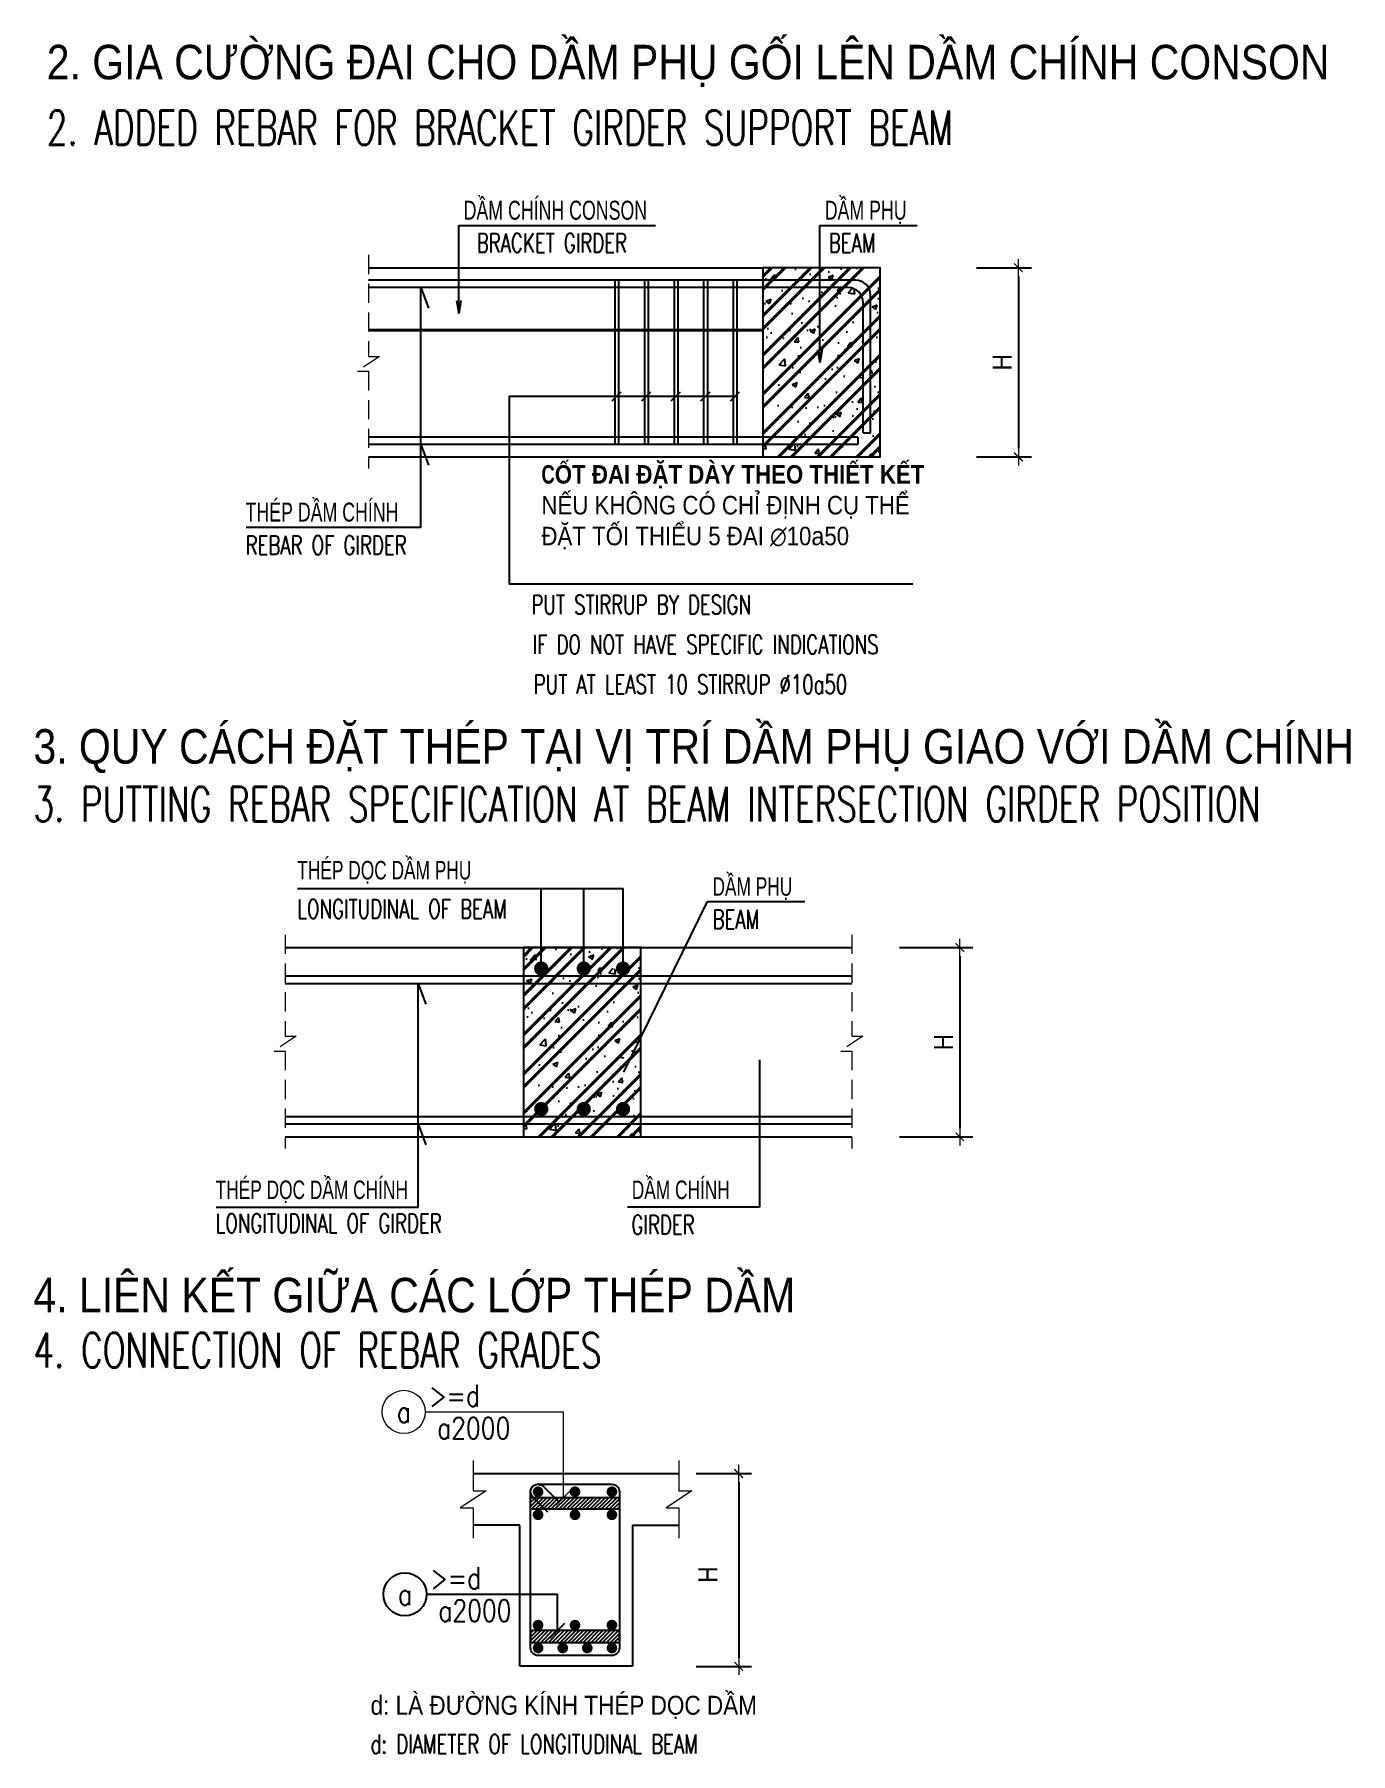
# Model space of a CAD drawing. Header units: millimetres. Extents: x 408913 to 1237273, y -191467 to -86666.
# Drawn here: x 662036 to 677302, y -185905 to -165971 of the extents above; entities that cross this region are included whole.
import ezdxf
from ezdxf.enums import TextEntityAlignment as Align

# ---------------------------------------------------------------- set-up
doc = ezdxf.new("R2010")
doc.units = ezdxf.units.MM
doc.header["$LTSCALE"] = 35
doc.header["$PDMODE"] = 3
doc.linetypes.add('DASHED2', pattern=[0.375, 0.25, -0.125])
doc.linetypes.add('HIDDEN', pattern=[9.525, 6.35, -3.175])
for name, color, linetype in [('3', 2, 'Continuous'), ('9', 9, 'Continuous'), ('Concrete', 2, 'Continuous'), ('Hatch', 8, 'Continuous'), ('Reinforcement', 4, 'Continuous'), ('TEXT', 4, 'Continuous'), ('Text25', 7, 'Continuous'), ('THEP', 4, 'Continuous')]:
    doc.layers.add(name, color=color, linetype=linetype)
for name, color, linetype, lineweight in [('5', 5, 'Continuous', 40), ('NDC_S_DIM', 1, 'Continuous', 9), ('NDC_S_ENG TEXT', 2, 'Continuous', 9), ('NDC_S_THIN LINE', 8, 'Continuous', 5), ('NDC_S_VN TEXT', 7, 'Continuous', 9), ('NETKHUAT', 8, 'HIDDEN', 13)]:
    doc.layers.add(name, color=color, linetype=linetype, lineweight=lineweight)
doc.styles.add('AUDIT_D_180319155038-0', font='', dxfattribs={"width": 0.95})
doc.styles.add('AVANTH', font='')
doc.styles.add('CHUGHICHU', font='vntimeh.shx', dxfattribs={"width": 0.8, "bigfont": 'bigfont.shx'})
doc.styles.add('NDC_ARIAL', font='arial.ttf', dxfattribs={"width": 0.85})
doc.styles.add('NDC_ROMANS', font='romans.shx', dxfattribs={"width": 0.8})
doc.styles.add('VN-RO', font='romans.shx', dxfattribs={"width": 0.8, "bigfont": 'vns.shx'})
doc.styles.add('VN-Romans', font='romans.shx', dxfattribs={"width": 0.8, "bigfont": 'vns.shx'})
doc.styles.get('AUDIT_D_180319155038-0').set_extended_font_data('.VnAvantH')
doc.styles.get('AVANTH').set_extended_font_data('.VnAvantH', bold=True)
doc.dimstyles.new('1-100', dxfattribs={"dimscale": 100, "dimtxt": 2.5, "dimasz": 1.5, "dimexe": 1.25, "dimexo": 1.25, "dimgap": 1.25, "dimtad": 1, "dimdec": 0, "dimzin": 1, "dimdsep": 46, "dimtxsty": 'VN-RO', "dimblk": 'ARCHTICK', "dimcen": 0.09, "dimdle": 1.25, "dimclrd": 256, "dimclre": 256, "dimclrt": 7, "dimadec": 0, "dimazin": 0, "dimtfac": 1, "dimtdec": 0, "dimtix": 1, "dimtmove": 0, "dimatfit": 3, "dimfxl": 1.25, "dimtolj": 1, "dimtzin": 1, "dimarcsym": 0})
doc.dimstyles.new('1-150', dxfattribs={"dimscale": 150, "dimtxt": 2.5, "dimasz": 1, "dimexe": 1, "dimexo": 0, "dimgap": 0.8, "dimtad": 1, "dimdec": 0, "dimzin": 0, "dimdsep": 46, "dimtxsty": 'CHUGHICHU', "dimblk1": 'ARCHTICK', "dimblk2": 'ARCHTICK', "dimsah": 1, "dimcen": 1, "dimdle": 1, "dimclrd": 9, "dimclre": 9, "dimclrt": 3, "dimadec": 0, "dimazin": 0, "dimtfac": 1, "dimtdec": 0, "dimtix": 1, "dimtmove": 2, "dimatfit": 3, "dimldrblk": 'OPEN', "dimfxl": 1, "dimtolj": 1, "dimtzin": 0, "dimarcsym": 0})
doc.dimstyles.new('NDC_1-100', dxfattribs={"dimscale": 100, "dimtxt": 2.2, "dimasz": 1, "dimexe": 1.5, "dimexo": 2, "dimgap": 0.8, "dimtad": 1, "dimdec": 0, "dimdsep": 46, "dimtxsty": 'NDC_ARIAL', "dimblk": 'DIMMARK', "dimcen": 49999.938995, "dimdle": 1.5, "dimclrd": 1, "dimclre": 1, "dimclrt": 3, "dimadec": 0, "dimazin": 0, "dimtfac": 1, "dimtdec": 0, "dimtix": 1, "dimtmove": 2, "dimatfit": 3, "dimfxl": 1, "dimarcsym": 0})

# ---------------------------------------------------------------- blocks, each defined once
blk = doc.blocks.new('_ArchTick')
at = {"color": 0, "linetype": 'ByBlock', "const_width": 0.15}
blk.add_lwpolyline([(-0.5, -0.5), (0.5, 0.5)], dxfattribs=at)
blk = doc.blocks.new('_Open')
at = {"color": 0, "linetype": 'ByBlock', "lineweight": -2}
for p, q in [((-1, 0.17), (0, 0)), ((-1, -0.17), (0, 0)), ((0, 0), (-1, 0))]:
    blk.add_line(p, q, dxfattribs=at)
blk = doc.blocks.new('DIMMARK')
at = {"layer": 'NDC_S_DIM', "color": 1}
blk.add_line((-1.5, 0), (1, 0), dxfattribs=at)
at = {"layer": 'NDC_S_DIM', "color": 2, "const_width": 0.15}
blk.add_lwpolyline([(-0.5, -0.5), (0.5, 0.5)], dxfattribs=at)
blk = doc.blocks.new('*D271')
at = {"layer": 'DEFPOINTS', "color": 0, "ltscale": 30, "transparency": 16777216}
for p in [(672763, -168677), (672763, -170870), (673450, -170870)]:
    blk.add_point(p, dxfattribs=at)
at = {"layer": 'NDC_S_DIM', "color": 1, "lineweight": -2, "ltscale": 30, "transparency": 16777216}
for p, q in [((672963, -168677), (673600, -168677)), ((673450, -168777), (673450, -170770)), ((672963, -170870), (673600, -170870))]:
    blk.add_line(p, q, dxfattribs=at)
at = {"layer": 'NDC_S_DIM', "color": 1, "lineweight": -2, "ltscale": 30, "transparency": 16777216, "xscale": 100, "yscale": 100, "zscale": 100}
for p, rotation in [((673450, -168677), 90), ((673450, -170870), 270)]:
    blk.add_blockref('DIMMARK', p, dxfattribs=dict(at, rotation=rotation))
at = {"layer": 'NDC_S_DIM', "color": 3, "ltscale": 30, "transparency": 16777216, "insert": (673260, -169773), "char_height": 220, "attachment_point": 5, "rotation": 90, "style": 'NDC_ARIAL'}
blk.add_mtext('H', dxfattribs=at)
blk = doc.blocks.new('*D217')
at = {"layer": 'DEFPOINTS', "color": 0, "ltscale": 30, "transparency": 16777216}
for p in [(671517, -176559), (671517, -178753), (672770, -178753)]:
    blk.add_point(p, dxfattribs=at)
at = {"layer": 'NDC_S_DIM', "color": 1, "lineweight": -2, "ltscale": 30, "transparency": 16777216}
for p, q in [((672070, -176559), (672920, -176559)), ((672770, -176659), (672770, -178653)), ((672070, -178753), (672920, -178753))]:
    blk.add_line(p, q, dxfattribs=at)
at = {"layer": 'NDC_S_DIM', "color": 1, "lineweight": -2, "ltscale": 30, "transparency": 16777216, "xscale": 100, "yscale": 100, "zscale": 100}
for p, rotation in [((672770, -176559), 90), ((672770, -178753), 270)]:
    blk.add_blockref('DIMMARK', p, dxfattribs=dict(at, rotation=rotation))
at = {"layer": 'NDC_S_DIM', "color": 3, "ltscale": 30, "transparency": 16777216, "insert": (672580, -177656), "char_height": 220, "attachment_point": 5, "rotation": 90, "style": 'NDC_ARIAL'}
blk.add_mtext('H', dxfattribs=at)
blk = doc.blocks.new('*D290')
at = {"layer": 'DEFPOINTS', "color": 0, "ltscale": 30, "transparency": 16777216}
for p in [(669513, -182658), (669513, -184893), (670205, -184893)]:
    blk.add_point(p, dxfattribs=at)
at = {"layer": 'NDC_S_DIM', "color": 1, "lineweight": -2, "ltscale": 30, "transparency": 16777216}
for p, q in [((669713, -182658), (670355, -182658)), ((670205, -182758), (670205, -184793)), ((669713, -184893), (670355, -184893))]:
    blk.add_line(p, q, dxfattribs=at)
at = {"layer": 'NDC_S_DIM', "color": 1, "lineweight": -2, "ltscale": 30, "transparency": 16777216, "xscale": 100, "yscale": 100, "zscale": 100}
for p, rotation in [((670205, -182658), 90), ((670205, -184893), 270)]:
    blk.add_blockref('DIMMARK', p, dxfattribs=dict(at, rotation=rotation))
at = {"layer": 'NDC_S_DIM', "color": 3, "ltscale": 30, "transparency": 16777216, "insert": (669848, -183829), "char_height": 220, "attachment_point": 5, "rotation": 90, "style": 'NDC_ARIAL'}
blk.add_mtext('H', dxfattribs=at)
blk = doc.blocks.new('*U38')
for p, q in [((-16.04, 9.92), (0, 9.92)), ((0, 0), (0, 9.92)), ((-0.88, -0.88), (0.88, 0.88))]:
    blk.add_line(p, q)
blk.add_circle((-18.54, 9.92), 2.5)
at = {"layer": 'Text25', "style": 'VN-Romans', "width": 0.8, "flags": 8}
blk.add_attdef('TEXT-1', text='', height=2.5, dxfattribs=at).set_placement((-11.61, 10.56), align=Align.RIGHT)
at = {"layer": 'Text25', "style": 'VN-Romans', "width": 0.8}
blk.add_attdef('#', text='', height=2.5, dxfattribs=at).set_placement((-18.54, 9.92), align=Align.MIDDLE)
blk.add_attdef('TEXT-2', text='', height=2.5, dxfattribs=at).set_placement((-8.08, 9.29), align=Align.TOP_RIGHT)
blk = doc.blocks.new('*U37')
for p, q in [((-15.18, 4.21), (0, 4.21)), ((0, 0), (0, 4.21)), ((-0.88, -0.88), (0.88, 0.88))]:
    blk.add_line(p, q)
blk.add_circle((-17.68, 4.21), 2.5)
at = {"layer": 'Text25', "style": 'VN-Romans', "width": 0.8, "flags": 8}
blk.add_attdef('TEXT-1', text='', height=2.5, dxfattribs=at).set_placement((-10.75, 4.84), align=Align.RIGHT)
at = {"layer": 'Text25', "style": 'VN-Romans', "width": 0.8}
blk.add_attdef('#', text='', height=2.5, dxfattribs=at).set_placement((-17.68, 4.21), align=Align.MIDDLE)
blk.add_attdef('TEXT-2', text='', height=2.5, dxfattribs=at).set_placement((-7.22, 3.57), align=Align.TOP_RIGHT)

msp = doc.modelspace()

# ---------------------------------------------------------------- hatches: boundary and pattern name
at = {"layer": '5', "linetype": 'ByBlock'}
h = msp.add_hatch(dxfattribs=at)
h.set_pattern_fill('ANSI32', color=256, scale=857.734154, style=0)
h.set_pattern_definition([(45, (370520.3, 14796.84), (-227.4411, 227.4411), []), (45, (370671.94, 14796.84), (-227.4411, 227.4411), [])])
h.paths.add_polyline_path([(670484.7, -170870.1), (671845.6, -170870.1), (671845.6, -168676.6), (670484.7, -168676.6)])
h = msp.add_hatch(dxfattribs=at)
h.set_pattern_fill('ANSI32', color=256, scale=857.734154, style=0)
h.set_pattern_definition([(45, (367744.3, 6914.34), (-227.4411, 227.4411), []), (45, (367895.94, 6914.34), (-227.4411, 227.4411), [])])
h.paths.add_polyline_path([(667708.7, -178752.6), (669069.6, -178752.6), (669069.6, -176559.1), (667708.7, -176559.1)])
at = {"layer": '9', "linetype": 'ByBlock'}
h = msp.add_hatch(dxfattribs=at)
h.set_pattern_fill('AR-CONC', color=256, scale=85.773415, style=0)
h.set_pattern_definition([(50, (370520.3, 14796.84), (615.21856, -53.82465), [64.3301, -707.6307]), (355, (370520.3, 14796.84), (-119.0118, 645.1809), [51.464, -566.1045]), (100.4514, (370571.6, 14792.35), (496.2073, 591.3558), [54.6721, -601.3935]), (46.1842, (370520.3, 14968.4), (915.4091, -141.9713), [96.495, -1061.446]), (96.6356, (370596.6, 14956.6), (801.6921, 835.5342), [82.0082, -902.0902]), (351.1842, (370520.3, 14968.4), (801.6915, 835.5348), [77.196, -849.1568]), (21, (370606.1, 14925.5), (511.9876, -345.34), [64.3301, -707.6307]), (326, (370606.1, 14925.5), (208.6999, 621.986), [51.464, -566.1045]), (71.4514, (370648.75, 14896.7), (720.6876, 276.6454), [54.6721, -601.3935]), (37.5, (370520.3, 14796.84), (10.42992, 285.53443), [0, -559.24267, 0, -574.6819, 0, -568.24888]), (7.5, (370520.3, 14796.84), (225.64373, 338.3004), [0, -327.65445, 0, -546.37666, 0, -216.57787]), (327.5, (370329.04, 14796.84), (457.87774, -19.34608), [0, -214.43354, 0, -669.03264, 0, -887.75485]), (317.5, (370243.26, 14796.84), (500.2187, 85.86346), [0, -278.7636, 0, -444.3063, 0, -630.4346])])
h.paths.add_polyline_path([(670484.7, -168907.2), (670484.7, -170639.6), (671586.9, -170639.6), (671586.9, -170725.3), (670484.7, -170725.3), (670484.7, -170870.1), (671845.6, -170870.1), (671845.6, -168676.6), (670484.7, -168676.6), (670484.7, -168821.4), (671562.5, -168821.4, -0.4142136), (671734, -168992.9), (671734, -170590.5), (671647.3, -170590.5), (671647.3, -169078.7, 0.4142136), (671475.7, -168907.2)])
h = msp.add_hatch(dxfattribs=at)
h.set_pattern_fill('AR-CONC', color=256, scale=85.773415, style=0)
h.set_pattern_definition([(50, (367744.3, 6914.34), (615.21856, -53.82465), [64.3301, -707.6307]), (355, (367744.3, 6914.34), (-119.0118, 645.1809), [51.464, -566.1045]), (100.4514, (367795.6, 6909.85), (496.2073, 591.3558), [54.6721, -601.3935]), (46.1842, (367744.3, 7085.9), (915.4091, -141.9713), [96.495, -1061.446]), (96.6356, (367820.6, 7074.06), (801.6921, 835.5342), [82.0082, -902.0902]), (351.1842, (367744.3, 7085.9), (801.6915, 835.5348), [77.196, -849.1568]), (21, (367830.1, 7043), (511.9876, -345.34), [64.3301, -707.6307]), (326, (367830.1, 7043), (208.6999, 621.986), [51.464, -566.1045]), (71.4514, (367872.75, 7014.2), (720.6876, 276.6454), [54.6721, -601.3935]), (37.5, (367744.3, 6914.34), (10.42992, 285.53443), [0, -559.24267, 0, -574.6819, 0, -568.24888]), (7.5, (367744.3, 6914.34), (225.64373, 338.3004), [0, -327.65445, 0, -546.37666, 0, -216.57787]), (327.5, (367553.03, 6914.34), (457.87774, -19.34608), [0, -214.43354, 0, -669.03264, 0, -887.75485]), (317.5, (367467.26, 6914.34), (500.2187, 85.86346), [0, -278.7636, 0, -444.3063, 0, -630.4346])])
h.paths.add_polyline_path([(667708.7, -176789.7), (667708.7, -178522.1), (668810.9, -178522.1), (668810.9, -178607.8), (667708.7, -178607.8), (667708.7, -178752.6), (669069.6, -178752.6), (669069.6, -176559.1), (667708.7, -176559.1), (667708.7, -176703.9), (668786.5, -176703.9, -0.4142136), (668958, -176875.4), (668958, -178473), (668871.3, -178473), (668871.3, -176961.2, 0.4142136), (668699.7, -176789.7)])
at = {"layer": 'Hatch'}
h = msp.add_hatch(dxfattribs=at)
h.set_pattern_fill('ANSI31', color=256, scale=10, style=0)
h.set_pattern_definition([(45, (607483.757, -190542.58), (-22.45064, 22.45064), [])])
h.paths.add_polyline_path([(668822.1, -183072), (668822.1, -182934.6), (667790.8, -182934.6), (667790.8, -183072)])
h = msp.add_hatch(dxfattribs=at)
h.set_pattern_fill('ANSI31', color=256, scale=10, style=0)
h.set_pattern_definition([(45, (600270.855, -155311.958), (-22.45064, 22.45064), [])])
h.paths.add_polyline_path([(667790.8, -184478.9), (667790.8, -184616.3), (668822.1, -184616.3), (668822.1, -184478.9)])

# ---------------------------------------------------------------- linework, layer by layer
at = {"layer": '3'}
for p, q in [((665910.6, -168676.6), (670484.7, -168676.6)), ((665910.6, -170870.1), (670484.7, -170870.1)), ((664944.2, -176559.1), (671516.8, -176559.1)), ((664944.2, -178752.6), (671516.8, -178752.6))]:
    msp.add_line(p, q, dxfattribs=at)
at = {"layer": '5', "linetype": 'DASHED2', "ltscale": 1000}
msp.add_line((670484.7, -169398.9), (665910.6, -169398.9), dxfattribs=at)
at = {"layer": '9', "linetype": 'ByBlock'}
for p, q in [((665088.2, -175875.9), (668863.4, -175875.9)), ((667914.8, -176801.8), (667914.8, -175875.9)), ((668407.8, -176801.8), (668407.8, -175875.9)), ((668863.4, -176801.8), (668863.4, -175875.9))]:
    msp.add_line(p, q, dxfattribs=at)
at = {"layer": '9', "linetype": 'Continuous'}
for p, q in [((666486.8, -176978.1), (666576.7, -177216.9)), ((666486.8, -178607.8), (666576.7, -178846.6))]:
    msp.add_line(p, q, dxfattribs=at)
at = {"layer": '9', "linetype": 'ByBlock'}
for points in [[(670484.7, -170870.1), (671845.6, -170870.1), (671845.6, -168676.6), (670484.7, -168676.6)], [(667708.7, -178752.6), (669069.6, -178752.6), (669069.6, -176559.1), (667708.7, -176559.1)]]:
    msp.add_lwpolyline(points, close=True, dxfattribs=at)
at = {"layer": '9', "linetype": 'Continuous'}
for points in [[(664492.1, -171685.7), (666518.3, -171685.7), (666518.3, -168907.2)], [(672225.8, -172345.7), (667545, -172345.7), (667545, -170166.1), (670184.5, -170166.1)], [(664145.1, -179568.2), (666486.8, -179568.2), (666486.8, -176978.1)]]:
    msp.add_lwpolyline(points, dxfattribs=at)
at = {"layer": 'Concrete'}
for p, q in [((667125.4, -182656.1), (669512.6, -182656.1)), ((667666, -183256.2), (667125.4, -183256.2)), ((667666, -184892.6), (667666, -183256.2)), ((668972.1, -183256.2), (668972.1, -184892.6)), ((668972.1, -183256.2), (669512.6, -183256.2)), ((668972.1, -184892.6), (667666, -184892.6))]:
    msp.add_line(p, q, dxfattribs=at)
for points in [[(667790.8, -182934.6), (668822.1, -182934.6), (668822.1, -183072), (667790.8, -183072)], [(667790.8, -184616.3), (668822.1, -184616.3), (668822.1, -184478.9), (667790.8, -184478.9)]]:
    msp.add_lwpolyline(points, close=True, dxfattribs=at)
at = {"layer": 'NDC_S_DIM', "ltscale": 30}
for points in [[(667125.4, -182506.1), (667125.4, -182856.2), (667275.4, -182856.2), (666975.4, -183056.2), (667125.4, -183056.2), (667125.4, -183406.2)], [(669512.6, -182506.1), (669512.6, -182856.2), (669662.6, -182856.2), (669362.6, -183056.2), (669512.6, -183056.2), (669512.6, -183406.2)]]:
    msp.add_lwpolyline(points, dxfattribs=at)
at = {"layer": 'NETKHUAT'}
for points in [[(665910.6, -168528.3), (665910.6, -169705.5), (666039.3, -169705.5), (665781.9, -169877.1), (665910.6, -169877.1), (665910.6, -171005.7)], [(664944.2, -176410.8), (664944.2, -177588), (665072.9, -177588), (664815.4, -177759.6), (664944.2, -177759.6), (664944.2, -178888.2)], [(671516.8, -176410.8), (671516.8, -177588), (671645.5, -177588), (671388.1, -177759.6), (671516.8, -177759.6), (671516.8, -178888.2)]]:
    msp.add_lwpolyline(points, dxfattribs=at)
at = {"layer": 'Reinforcement', "const_width": 61.6}
for points in [[(667909.1, -182868.6, 1), (667847.5, -182868.6, 1)], [(668275.6, -182868.6, -1), (668337.2, -182868.6, -1)], [(668703.8, -182868.6, -1), (668765.4, -182868.6, -1)], [(667909.1, -183135.9, -1), (667847.5, -183135.9, -1)], [(668275.6, -183135.9, -1), (668337.2, -183135.9, -1)], [(668703.8, -183135.9, 1), (668765.4, -183135.9, 1)], [(667909.1, -184415.1, 1), (667847.5, -184415.1, 1)], [(668275.6, -184415.1, 1), (668337.2, -184415.1, 1)], [(668703.8, -184415.1, -1), (668765.4, -184415.1, -1)], [(667909.1, -184680.1, -1), (667847.5, -184680.1, -1)], [(668194.5, -184680.1, -1), (668132.9, -184680.1, -1)], [(668479.9, -184680.1, -1), (668418.3, -184680.1, -1)], [(668703.8, -184680.1, 1), (668765.4, -184680.1, 1)]]:
    msp.add_lwpolyline(points, format="xyb", close=True, dxfattribs=at)
at = {"layer": 'TEXT', "color": 2, "linetype": 'ByBlock'}
for p, q in [((666518.3, -168907.2), (666608.2, -169145.9)), ((666518.3, -170725.3), (666608.2, -170964.1))]:
    msp.add_line(p, q, dxfattribs=at)
at = {"layer": 'THEP'}
for p, q in [((668769.3, -168821.3), (668769.3, -170725.3)), ((668812.1, -168821.3), (668812.1, -170725.3)), ((669112.4, -168821.3), (669112.4, -170725.3)), ((669155.2, -168821.3), (669155.2, -170725.3)), ((669455.4, -168821.3), (669455.4, -170725.3)), ((669498.3, -168821.3), (669498.3, -170725.3)), ((669798.5, -168821.3), (669798.5, -170725.3)), ((669841.4, -168821.3), (669841.4, -170725.3)), ((670141.6, -168821.3), (670141.6, -170725.3)), ((670184.5, -168821.3), (670184.5, -170725.3)), ((671647.3, -170590.5), (671734, -170590.5)), ((671586.9, -170639.6), (671586.9, -170725.3))]:
    msp.add_line(p, q, dxfattribs=at)
at = {"layer": 'THEP', "color": 7}
for p, q in [((668737.2, -170217.8), (668843.2, -170114.3)), ((669080.3, -170217.8), (669186.3, -170114.3)), ((669423.4, -170217.8), (669529.4, -170114.3)), ((669766.5, -170217.8), (669872.5, -170114.3)), ((670109.6, -170217.8), (670215.6, -170114.3))]:
    msp.add_line(p, q, dxfattribs=at)
at = {"layer": 'THEP'}
for points in [[(671734, -170590.5), (671734, -168992.9, 0.4142136), (671562.5, -168821.4), (665910.6, -168821.4)], [(671647.3, -170590.5), (671647.3, -169078.7, 0.4142136), (671475.7, -168907.2), (665910.6, -168907.2)], [(667993.2, -183107.3), (667816.4, -182930.5, -0.6681786), (667878.3, -182781.1), (668734.6, -182781.1, -0.4142136), (668822.1, -182868.6), (668822.1, -184680.1, -0.4142136), (668734.6, -184767.6), (667878.3, -184767.6, -0.4142136), (667790.8, -184680.1), (667790.8, -182868.6, -0.6681786), (667940.1, -182806.7), (668116.9, -182983.5)]]:
    msp.add_lwpolyline(points, format="xyb", dxfattribs=at)
for points in [[(671586.9, -170639.6), (665910.6, -170639.6)], [(671586.9, -170725.3), (665910.6, -170725.3)], [(671516.8, -176892.3), (664944.2, -176892.3)], [(671516.8, -176978.1), (664944.2, -176978.1)], [(671516.8, -178522.1), (664944.2, -178522.1)], [(671516.8, -178607.8), (664944.2, -178607.8)]]:
    msp.add_lwpolyline(points, dxfattribs=at)
at = {"layer": 'THEP', "color": 3, "const_width": 82.3}
for points in [[(667894.3, -176837.5, -1), (667935.4, -176766.1, -1)], [(668387.3, -176837.5, -1), (668428.4, -176766.1, -1)], [(668884, -176837.5, 1), (668842.8, -176766.1, 1)], [(667894.3, -178467.2, -1), (667935.4, -178395.9, -1)], [(668387.3, -178467.2, -1), (668428.4, -178395.9, -1)], [(668884, -178467.2, 1), (668842.8, -178395.9, 1)]]:
    msp.add_lwpolyline(points, format="xyb", close=True, dxfattribs=at)

# ---------------------------------------------------------------- block references
at = {"layer": '9', "linetype": 'ByBlock'}
ref = msp.add_blockref('*U37', (668101.7, -184478.9), dxfattribs=dict(at, xscale=100, yscale=100, zscale=100))
ref.add_attrib('#', 'a', dxfattribs={"layer": 'Text25', "height": 250, "style": 'VN-Romans', "width": 0.8}).set_placement((666334.2, -184058.2), align=Align.MIDDLE)
ref.add_attrib('TEXT-1', '>=d', dxfattribs={"layer": 'Text25', "height": 250, "style": 'VN-Romans', "width": 0.8, "flags": 8}).set_placement((667217.5, -183994.7), align=Align.RIGHT)
ref.add_attrib('TEXT-2', 'a2000', dxfattribs={"layer": 'Text25', "height": 250, "style": 'VN-Romans', "width": 0.8}).set_placement((667569.9, -184121.7), align=Align.TOP_RIGHT)
at = {"layer": 'NDC_S_THIN LINE', "ltscale": 0.005}
ref = msp.add_blockref('*U38', (668174.3, -182934.6), dxfattribs=dict(at, xscale=100, yscale=100, zscale=100))
ref.add_attrib('#', 'a', dxfattribs={"layer": 'Text25', "height": 250, "style": 'VN-Romans', "width": 0.8}).set_placement((666320.6, -181942.6), align=Align.MIDDLE)
ref.add_attrib('TEXT-1', '>=d', dxfattribs={"layer": 'Text25', "height": 250, "style": 'VN-Romans', "width": 0.8, "flags": 8}).set_placement((667203.9, -181879.1), align=Align.RIGHT)
ref.add_attrib('TEXT-2', 'a2000', dxfattribs={"layer": 'Text25', "height": 250, "style": 'VN-Romans', "width": 0.8}).set_placement((667556.3, -182006.1), align=Align.TOP_RIGHT)

# ---------------------------------------------------------------- texts
at = {"layer": 'NDC_S_ENG TEXT', "style": 'NDC_ROMANS', "width": 0.7}
for s, height, p in [('2. ADDED REBAR FOR BRACKET GIRDER SUPPORT BEAM', 400, (662179.7, -167253.1)), ('BRACKET GIRDER', 220, (667166.9, -168498.3)), ('BEAM', 220, (671249.2, -168498.3)), ('REBAR OF GIRDER', 220, (664485.3, -172003.1)), ('PUT STIRRUP BY DESIGN', 220, (667800.9, -172692.6)), ('IF DO NOT HAVE SPECIFIC INDICATIONS', 220, (667814.1, -173154.8)), ('PUT AT LEAST 10 STIRRUP %%C10a50', 220, (667827.2, -173617.1)), ('3. PUTTING REBAR SPECIFICATION AT BEAM INTERSECTION GIRDER POSITION', 400, (662025.1, -175095.3)), ('LONGITUDINAL OF BEAM', 220, (665085.7, -176220.4)), ('BEAM', 220, (669900.9, -176340.1)), ('LONGITUDINAL OF GIRDER', 220, (664138.4, -179864.7)), ('GIRDER', 220, (668960.6, -179883.5)), ('4. CONNECTION OF REBAR GRADES', 400, (662025.1, -181427.6)), ('d: DIAMETER OF LONGITUDINAL BEAM', 220, (665935.3, -185904.9))]:
    msp.add_text(s, height=height, dxfattribs=at).set_placement(p)
at = {"layer": 'NDC_S_VN TEXT', "style": 'NDC_ARIAL', "width": 0.85}
for s, height, p in [('2. GIA CƯỜNG ĐAI CHO DẦM PHỤ GỐI LÊN DẦM CHÍNH CONSON', 400, (662179.7, -166491.7)), ('3. QUY CÁCH ĐẶT THÉP TẠI VỊ TRÍ DẦM PHỤ GIAO VỚI DẦM CHÍNH', 400, (662025.1, -174426.3)), ('4. LIÊN KẾT GIỮA CÁC LỚP THÉP DẦM', 400, (662025.1, -180788.2)), ('d: LÀ ĐƯỜNG KÍNH THÉP DỌC DẦM', 220, (665935.3, -185454.3))]:
    msp.add_text(s, height=height, dxfattribs=at).set_placement(p)
at = {"layer": 'NDC_S_VN TEXT', "color": 0, "style": 'AUDIT_D_180319155038-0', "width": 0.7}
for s, height, p in [('dÇm chÝnh CONSON', 220, (667014.5, -168119.6)), ('dÇm phô', 220, (671203.1, -168119.6)), ('thÐp dÇm chÝnh', 220, (664485.3, -171619.9)), ('thÐp däc dÇm phô', 214.434, (665085.7, -175769.1)), ('dÇm phô', 214.43, (669900.9, -175958.9)), ('thÐp däc dÇm chÝnh', 214.434, (664138.4, -179474.6)), (' dÇm chÝnh', 214.43, (668908.8, -179474.6))]:
    msp.add_text(s, height=height, dxfattribs=at).set_placement(p)
at = {"layer": 'NDC_S_VN TEXT', "color": 0, "insert": (667916.7, -170964.9), "char_height": 214.4335, "width": 4374.76, "attachment_point": 1, "style": 'AVANTH'}
msp.add_mtext('{\\W0.75;C\\W0.9;èt ®ai ®Æt dµy theo thiÕt kÕt \\fSymbol|b0|i0|c2|p17;\\P\\f.VnAvantH|b0|i0|c0|p34;nÕu kh«ng cã chØ ®Þnh cô thÓ\\P®Æt tèi thiÓu 5 ®ai \\fSymbol|b0|i0|c2|p18;\\H0.9583x;Æ\\f.VnAvantH|b0|i0|c0|p34;\\H1.044x;10\\f.VnArial|b0|i0|c0|p34;a\\f.VnAvantH|b0|i0|c0|p34;50}', dxfattribs=at)

# ---------------------------------------------------------------- dimensions: what is measured, and where the dimension line sits
at = {"layer": 'NDC_S_DIM', "ltscale": 30}
for base, p1, p2, picture, middle in [((673449.5, -170870.1), (672763.3, -168676.6), (672763.3, -170870.1), '*D271', (673259.5, -169773.4)), ((672770.2, -178752.6), (671516.8, -176559.1), (671516.8, -178752.6), '*D217', (672580.2, -177655.9))]:
    dim = msp.add_linear_dim(base=base, p1=p1, p2=p2, angle=90, text='H', dimstyle='NDC_1-100', override={"dimfxl": 7, "dimfxlon": 1, "dimarcsym": 1}, dxfattribs=at)
    dim.commit()
    dim.dimension.update_dxf_attribs({"geometry": picture, "text_midpoint": middle})
dim = msp.add_linear_dim(base=(670205.1, -184892.6), p1=(669512.6, -182658.3), p2=(669512.6, -184892.6), angle=90, text='H', dimstyle='NDC_1-100', override={"dimfxl": 7, "dimfxlon": 1, "dimarcsym": 1}, dxfattribs=at)
dim.commit()
dim.dimension.update_dxf_attribs({"geometry": '*D290', "text_midpoint": (669847.8, -183829), "dimtype": 160})

# ---------------------------------------------------------------- leaders
at = {"layer": '9'}
for points in [[(666957.6, -169205.7), (666957.6, -168185.4), (669240.4, -168185.4)], [(671146.3, -169774.5), (671146.3, -168185.4), (672274.9, -168185.4)]]:
    msp.add_leader(points, dimstyle='1-150', override={"dimgap": 0.8, "dimtad": 0, "dimclrd": 8}, dxfattribs=at)
at = {"layer": '9', "linetype": 'ByBlock'}
for points in [[(668873.5, -178004.8), (669844.1, -176024.8), (670972.6, -176024.8)], [(670444.9, -177861.2), (670444.9, -179568.2), (668915.6, -179568.2)]]:
    msp.add_leader(points, dimstyle='1-100', override={"dimscale": 1, "dimtad": 0}, dxfattribs=at)

doc.saveas('drawing.dxf')
